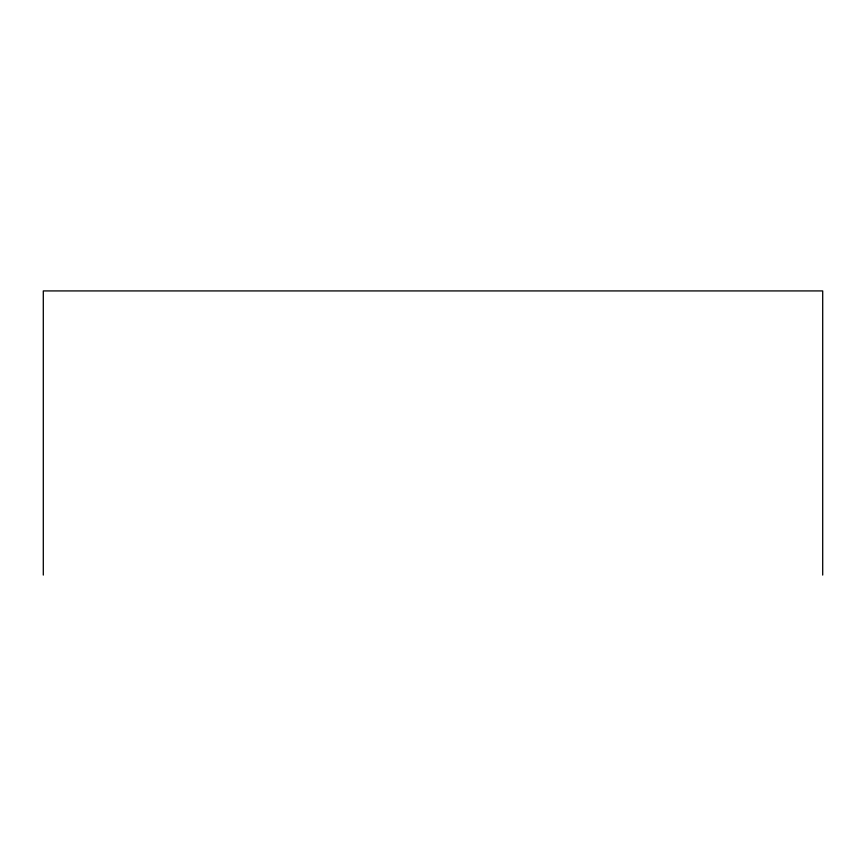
<?xml version="1.0" encoding="UTF-8"?>
<svg xmlns="http://www.w3.org/2000/svg" width="866" height="866" viewBox="0 0 866 866"><rect width="100%" height="100%" fill="white"/><g stroke="black" fill="none" stroke-linecap="round" stroke-linejoin="round"><path stroke-width="1.3" d="M822.7 575.078L822.7 290.922L43.3 290.922L43.3 575.078"/></g></svg>
